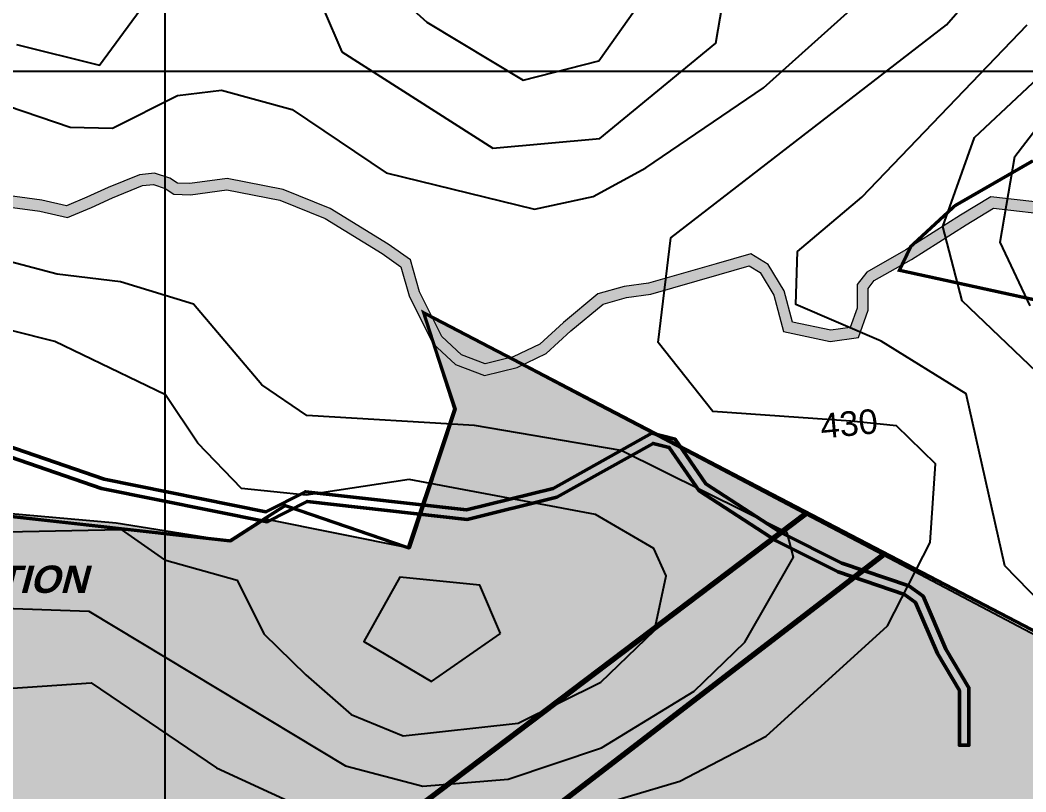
# Model space of a CAD drawing. Header units: metres. Extents: x 218545 to 227455, y 1543467 to 1556082.
# Drawn here: x 222868 to 223786, y 1550042 to 1550747 of the extents above; entities that cross this region are included whole.
import ezdxf

# ---------------------------------------------------------------- set-up
doc = ezdxf.new("R2010")
doc.units = ezdxf.units.M
doc.header["$MEASUREMENT"] = 0
for name, color, linetype in [('10 M CONTOUR', 20, 'Continuous'), ('2 M CONTOUR', 33, 'Continuous'), ('AREA FOR SURVEY', 6, 'Continuous'), ('CONTEXT', 200, 'Continuous'), ('EXCAVATED CANAL', 160, 'Continuous'), ('GRID', 250, 'Continuous'), ('PRIVATE SOLAR PROJECT', 254, 'Continuous'), ('SATGE-2', 160, 'Continuous'), ('STAGE-I', 160, 'Continuous'), ('VILLAGE BOUNDARY', 6, 'Continuous')]:
    doc.layers.add(name, color=color, linetype=linetype)
doc.layers.add('BO', color=7, linetype='Continuous', lineweight=30)
doc.layers.add('STREAM', color=140, linetype='Continuous', lineweight=0)
doc.styles.add('ARIAL', font='arialbd.ttf')
doc.styles.get("Standard").update_dxf_attribs({"font": 'arial.ttf'})

msp = doc.modelspace()

# ---------------------------------------------------------------- hatches: boundary and pattern name
at = {"layer": 'PRIVATE SOLAR PROJECT'}
h = msp.add_hatch(color=256, dxfattribs=at)
h.dxf.hatch_style = 1
h.paths.add_polyline_path([(221685.481, 1549388.82268), (221644.15106, 1549482.67331), (221641.65515, 1549491.60232), (221654.6173, 1549530.46755), (221671.185, 1549582.4194), (221708.01265, 1549702.1578), (221728.17063, 1549769.783), (221758.44986, 1549779.19259), (221812.08382, 1549768.63508), (221826.02782, 1549719.41433), (221871.29294, 1549700.46917), (221870.21035, 1549675.41655), (221901.51838, 1549669.67551), (221995.52681, 1549682.3187), (222000.07546, 1549698.35588), (222014.50375, 1549698.42155), (222018.44235, 1549757.3572), (222153.79184, 1549845.38908), (222180.25239, 1549746.89656), (222187.04086, 1549719.93638), (222260.78601, 1549735.91041), (222292.88339, 1549666.43004), (222486.89718, 1549708.90679), (222506.54996, 1549767.63616), (222464.57264, 1549818.83824), (222388.75507, 1549839.81038), (222315.94184, 1549884.63607), (222304.03265, 1549898.1189), (222333.77189, 1549932.05908), (222369.05424, 1549948.41475), (222427.8599, 1549941.81716), (222454.1314, 1550020.23721), (222468.4323, 1550062.92517), (222453.6664, 1550075.03679), (222467.74216, 1550114.49257), (222500.05277, 1550205.17212), (222681.09133, 1550292.05097), (222716.15947, 1550308.87987), (222955.67972, 1550287.74448), (223060.42165, 1550270.9721), (223091.8793, 1550291.36166), (223223.4442, 1550264.94268), (223265.59506, 1550391.62131), (223236.20481, 1550479.29887), (223383.91252, 1550401.47459), (223603.76328, 1550285.63956), (223834.68029, 1550163.97394), (224303.3039, 1549918.58651), (224213.49275, 1549732.72021), (224130.8094, 1549552.22027), (223921.79403, 1549097.39682), (223808.28163, 1549193.99696), (223774.07527, 1549222.45659), (223680.73479, 1549258.34514), (223518.28096, 1549306.70694), (223445.90539, 1549141.53804), (223379.12214, 1548997.03046), (223377.02695, 1548992.49682), (223377.59509, 1548934.38494), (223298.04955, 1548951.81945), (223273.19229, 1548959.28927), (223259.86031, 1548963.29564), (223201.61763, 1548879.0816), (223221.00225, 1548779.36347), (223186.08339, 1548805.60043), (223083.12483, 1548840.14265), (222994.55636, 1548823.45295), (222681.74036, 1548960.24461), (222518.69072, 1549027.77013), (222233.97352, 1549152.62846), (221882.2595, 1549305.46761)])
at = {"layer": 'STREAM'}
h = msp.add_hatch(color=256, dxfattribs=at)
h.dxf.hatch_style = 1
h.paths.add_polyline_path([(224384.68698, 1550461.62255), (224406.03357, 1550461.62255), (224421.11349, 1550452.87453), (224439.61601, 1550431.74819), (224460.92447, 1550429.0871), (224486.00876, 1550440.54364), (224511.8296, 1550452.94868), (224551.69803, 1550487.86533), (224583.07217, 1550515.63682), (224626.75943, 1550556.82724), (224602.74183, 1550566.90749), (224582.89593, 1550552.5844), (224567.86434, 1550541.61811), (224550.96519, 1550522.32306), (224522.6816, 1550490.02952), (224501.81033, 1550466.19919), (224480.64776, 1550449.25173), (224459.3263, 1550439.51375), (224444.70583, 1550441.33962), (224427.64871, 1550460.81558), (224408.76403, 1550471.77078), (224383.17822, 1550471.77078), (224355.15562, 1550463.25009), (224339.92606, 1550449.25173), (224323.47803, 1550433.42757), (224304.59335, 1550410.29988), (224288.63969, 1550398.63632), (224274.68193, 1550383.27364), (224258.10489, 1550372.10413), (224241.14232, 1550372.48923), (224226.10734, 1550386.74006), (224206.83181, 1550402.14631), (224178.22235, 1550421.14122), (224144.08912, 1550430.44166), (224120.42868, 1550439.74209), (224102.58647, 1550462.60569), (224088.62284, 1550475.39384), (224076.20024, 1550507.12661), (224043.63898, 1550524.64333), (224014.20881, 1550520.26416), (223983.5261, 1550525.26896), (223960.98383, 1550539.03208), (223930.92739, 1550541.53448), (223909.6374, 1550548.4161), (223885.84272, 1550559.05126), (223857.66482, 1550560.92809), (223837.62711, 1550575.94241), (223815.08484, 1550578.4448), (223753.53876, 1550585.48645), (223725.81804, 1550568.49172), (223676.04684, 1550537.01997), (223640.42331, 1550516.75725), (223631.54903, 1550505.35798), (223631.54903, 1550483.82596), (223625.21026, 1550466.09371), (223607.46158, 1550463.56054), (223572.59829, 1550471.16005), (223564.99177, 1550499.65831), (223550.41253, 1550523.7235), (223534.56555, 1550533.22292), (223502.87157, 1550524.35682), (223441.38532, 1550506.62456), (223419.19956, 1550503.45807), (223395.06607, 1550496.74706), (223363.81549, 1550470.6228), (223342.1314, 1550450.87025), (223317.89632, 1550439.40106), (223292.38569, 1550433.0293), (223270.7016, 1550441.3126), (223252.84418, 1550457.87921), (223232.43565, 1550498.6586), (223224.22822, 1550527.75326), (223203.82437, 1550542.02279), (223150.77433, 1550574.63883), (223107.92628, 1550591.96611), (223056.91659, 1550602.15861), (223022.87973, 1550597.42998), (223011.49115, 1550597.93566), (223004.658, 1550602.23407), (222990.73859, 1550607.03816), (222977.0745, 1550605.51929), (222948.30116, 1550593.81709), (222928.94916, 1550584.9132), (222910.36103, 1550577.02687), (222887.75035, 1550582.17083), (222849.95666, 1550587.35528), (222821.18176, 1550600.90809), (222804.32793, 1550616.92502), (222783.36337, 1550626.3709), (222763.68333, 1550644.47613), (222777.69939, 1550617.79212), (222798.58696, 1550608.38094), (222815.37711, 1550592.42453), (222847.03815, 1550577.51236), (222885.93167, 1550572.17703), (222911.30657, 1550566.40422), (222933.05276, 1550575.6304), (222952.3357, 1550584.50251), (222979.59422, 1550595.58864), (222989.5882, 1550596.69954), (223000.24306, 1550593.02217), (223008.35954, 1550587.91647), (223023.35684, 1550587.25056), (223056.6121, 1550591.87061), (223105.00429, 1550582.20112), (223146.18259, 1550565.54908), (223198.25395, 1550533.53475), (223215.4444, 1550521.51251), (223222.92983, 1550494.97729), (223244.59279, 1550451.69136), (223265.24212, 1550432.53465), (223291.74705, 1550422.40979), (223321.32972, 1550429.79862), (223347.84379, 1550442.34634), (223370.48989, 1550462.97521), (223399.89474, 1550487.55651), (223421.28466, 1550493.50459), (223443.51859, 1550496.67796), (223505.64462, 1550514.59472), (223533.09367, 1550522.27334), (223543.03666, 1550516.31305), (223555.56074, 1550495.64021), (223564.38947, 1550462.56287), (223607.08604, 1550453.25586), (223632.70535, 1550456.91236), (223641.69727, 1550482.06663), (223641.69727, 1550501.87351), (223647.19284, 1550508.93273), (223681.27025, 1550528.31602), (223731.18221, 1550559.87676), (223755.86063, 1550575.00636), (223813.94822, 1550568.36041), (223833.75667, 1550566.16149), (223853.98774, 1550551.00228), (223883.35805, 1550549.04603), (223905.99573, 1550538.928), (223928.91943, 1550531.5183), (223957.74681, 1550529.11823), (223979.9326, 1550515.57275), (224014.13704, 1550509.99351), (224041.79912, 1550514.10959), (224068.10932, 1550499.9557), (224080.03165, 1550469.50085), (224095.10746, 1550455.69414), (224114.13467, 1550431.31204), (224140.8895, 1550420.79526), (224173.97389, 1550411.78061), (224200.84556, 1550393.93949), (224219.43686, 1550379.08011), (224237.00061, 1550362.43241), (224261.09999, 1550361.88528), (224281.36895, 1550375.54238), (224295.45924, 1550391.05093), (224311.63193, 1550402.87461), (224330.95314, 1550426.53693), (224346.87864, 1550441.85839), (224360.32049, 1550454.21355)])

# ---------------------------------------------------------------- linework, layer by layer
at = {"layer": '10 M CONTOUR'}
msp.add_polyline3d([(222856.77869, 1550136.78632, -1039.86579), (222932.94269, 1550142.10132, -1039.86579), (223047.07269, 1550064.28432, -1039.86579), (223170.78669, 1550007.62132, -1039.86579), (223281.27669, 1549996.20032, -1039.86579), (223469.75169, 1550052.13332, -1039.86579), (223548.57769, 1550093.36332, -1039.86579), (223659.44269, 1550193.91932, -1039.86579), (223698.23469, 1550269.90132, -1039.86579), (223703.05469, 1550341.87232, -1039.86579), (223667.57769, 1550376.28432, -1039.86579), (223625.78369, 1550380.66232, -1039.86579), (223499.85884, 1550389.61312, -1039.86579), (223450.12385, 1550452.37835, -1039.86579), (223461.51769, 1550548.06332, -1039.86579), (223713.16369, 1550742.19132, -1039.86579), (223758.56769, 1550794.61332, -1039.86579), (223777.62569, 1550843.20832, -1039.86579), (223775.40769, 1550893.07632, -1039.86579), (223726.09369, 1550974.34132, -1039.86579), (223632.72669, 1551010.20932, -1039.86579), (223609.22869, 1551037.31332, -1039.86579), (223611.51469, 1551105.65732, -1039.86579), (223649.00414, 1551147.37566, -1039.86579)], dxfattribs=at)
at = {"layer": '2 M CONTOUR', "elevation": -1033.86579}
msp.add_lwpolyline([(222854.83069, 1550808.65032), (222879.82769, 1550806.40032), (222930.02369, 1550827.50032), (222964.30569, 1550870.85632), (222965.35669, 1550910.23632), (222979.79158, 1550946.66314), (223003.57569, 1550974.26432), (223054.76722, 1550975.38102), (223099.94869, 1550959.28032), (223145.30869, 1550879.33032), (223183.60668, 1550824.35053), (223214.90269, 1550766.52532), (223239.10069, 1550744.65532), (223326.88469, 1550691.73032), (223395.83569, 1550709.40332), (223428.60869, 1550755.44532), (223446.96558, 1550853.8644), (223429.63585, 1550944.87693), (223412.87469, 1551020.03932), (223446.64369, 1551188.41132), (223496.43669, 1551325.06332)], dxfattribs=at)
at = {"layer": '2 M CONTOUR'}
for points in [[(222864.65969, 1550724.35532, -1035.86579), (222940.42269, 1550705.38732, -1035.86579), (223014.67569, 1550806.89532, -1035.86579), (223081.21169, 1550822.90632, -1035.86579), (223110.98369, 1550816.68832, -1035.86579), (223128.19069, 1550795.76232, -1035.86579), (223161.45669, 1550717.74332, -1035.86579), (223299.18869, 1550629.67532, -1035.86579), (223396.74169, 1550638.58132, -1035.86579), (223502.66969, 1550725.53632, -1035.86579), (223525.21349, 1550857.47093, -1035.86579), (223488.13769, 1550975.24432, -1035.86579), (223476.74269, 1551045.11232, -1035.86579), (223485.62969, 1551125.75032, -1035.86579), (223506.16369, 1551180.78432, -1035.86579), (223557.29169, 1551257.63132, -1035.86579), (223561.09479, 1551268.13802, -1035.86579)], [(222857.59822, 1550668.13953, -1037.86579), (222913.58505, 1550648.762, -1037.86579), (222952.40341, 1550647.84947, -1037.86579), (223011.77169, 1550677.78632, -1037.86579), (223051.72969, 1550682.68532, -1037.86579), (223116.19769, 1550665.00932, -1037.86579), (223201.86469, 1550607.15832, -1037.86579), (223337.33769, 1550574.12632, -1037.86579), (223390.83469, 1550585.78132, -1037.86579), (223438.79469, 1550611.78532, -1037.86579), (223546.24569, 1550684.72532, -1037.86579), (223631.28469, 1550761.23932, -1037.86579), (223692.42292, 1550808.57781, -1037.86579), (223723.95369, 1550865.37732, -1037.86579), (223719.06369, 1550894.85332, -1037.86579), (223699.88069, 1550913.11632, -1037.86579), (223615.47169, 1550941.46032, -1037.86579), (223536.60769, 1551012.84632, -1037.86579), (223533.00169, 1551037.48632, -1037.86579), (223552.69769, 1551136.31432, -1037.86579), (223606.6951, 1551205.4962, -1037.86579)], [(223878.39269, 1550133.42532, -1041.86579), (223766.46369, 1550248.79832, -1041.86579), (223731.0727, 1550405.58236, -1041.86579), (223653.4989, 1550453.81832, -1041.86579), (223575.72247, 1550487.24599, -1041.86579), (223577.22947, 1550535.44169, -1041.86579), (223635.92869, 1550585.01632, -1041.86579), (223786.66169, 1550742.30432, -1041.86579)], [(223802.19169, 1550418.94932, -1043.86579), (223727.41969, 1550490.36732, -1043.86579), (223709.88769, 1550558.38232, -1043.86579), (223738.53069, 1550639.62932, -1043.86579), (223825.62669, 1550721.12332, -1043.86579)], [(223789.49269, 1550485.95932, -1045.86579), (223762.06069, 1550544.09732, -1045.86579), (223775.54969, 1550622.21032, -1045.86579), (223798.43069, 1550652.11932, -1045.86579)], [(222853.47269, 1550210.01532, -1037.86579), (222930.82069, 1550207.30732, -1037.86579), (223164.77869, 1550066.13132, -1037.86579), (223235.48169, 1550047.66732, -1037.86579), (223313.16069, 1550054.15932, -1037.86579), (223398.48369, 1550082.57432, -1037.86579), (223482.85769, 1550134.26832, -1037.86579), (223529.07969, 1550179.03532, -1037.86579), (223573.50769, 1550256.60732, -1037.86579), (223567.87869, 1550278.77332, -1037.86579), (223416.30169, 1550353.79232, -1037.86579), (223282.40769, 1550376.66332, -1037.86579), (223129.52669, 1550385.75632, -1037.86579), (223088.64369, 1550413.94032, -1037.86579), (223026.20169, 1550487.28232, -1037.86579), (222959.77569, 1550507.86532, -1037.86579), (222901.75354, 1550514.79056, -1037.86579), (222728.72555, 1550560.52079, -1037.86579)], [(222855.36969, 1550279.58532, -1035.86579), (222960.17269, 1550281.77132, -1035.86579), (222999.75269, 1550254.05332, -1035.86579), (223065.95369, 1550235.48232, -1035.86579), (223090.25969, 1550186.71032, -1035.86579), (223128.54569, 1550149.19832, -1035.86579), (223170.11569, 1550113.03732, -1035.86579), (223217.50669, 1550093.56132, -1035.86579), (223322.43169, 1550105.26732, -1035.86579), (223397.69469, 1550142.47932, -1035.86579), (223446.88669, 1550189.66532, -1035.86579), (223457.52369, 1550239.53432, -1035.86579), (223446.16569, 1550264.37332, -1035.86579), (223393.06369, 1550295.39532, -1035.86579), (223222.91369, 1550327.57832, -1035.86579), (223128.86003, 1550313.06371, -1035.86579), (223070.08242, 1550319.13856, -1035.86579), (223030.22469, 1550360.76132, -1035.86579), (223000.81969, 1550404.85332, -1035.86579), (222899.85169, 1550453.22132, -1035.86579), (222859.86569, 1550463.29032, -1035.86579)], [(223306.19069, 1550186.98132, -1033.86579), (223287.54269, 1550231.03732, -1033.86579), (223214.30713, 1550238.41793, -1033.86579), (223181.57297, 1550179.76907, -1033.86579), (223243.47969, 1550143.26232, -1033.86579), (223306.19069, 1550186.98132, -1033.86579)]]:
    msp.add_polyline3d(points, dxfattribs=at)
at = {"layer": 'BO', "ltscale": 100, "const_width": 3, "elevation": -1469.86579}
for points in [[(223791.85933, 1550618.16602), (223720.9683, 1550577.35269), (223680.5731, 1550540.08268), (223670.16436, 1550518.3497), (223880.88539, 1550472.35116)], [(224019.83732, 1550071.07956), (223236.20857, 1550479.56984), (223264.46419, 1550391.82322), (223222.05572, 1550265.19284), (223109.8189, 1550303.67762), (223059.46581, 1550271.46045), (222714.82866, 1550309.92772), (222498.55827, 1550206.58353), (222474.60376, 1550139.74655)]]:
    msp.add_lwpolyline(points, dxfattribs=at)
at = {"layer": 'EXCAVATED CANAL', "linetype": 'Continuous', "lineweight": 50, "elevation": -316.67197}
msp.add_lwpolyline([(222729.04268, 1550402.11207), (222944.63969, 1550327.63632), (223092.26841, 1550297.98091), (223128.30815, 1550316.31984), (223275.1574, 1550299.82438), (223354.34473, 1550319.35954), (223444.22304, 1550369.69816), (223465.49228, 1550364.28157), (223493.59721, 1550323.51295), (223562.1281, 1550279.11552), (223617.59269, 1550251.09933), (223678.82635, 1550230.30884), (223691.76129, 1550221.03801), (223712.56978, 1550172.71703), (223733.59417, 1550137.40466), (223733.59417, 1550084.95525), (223724.92365, 1550084.95525), (223724.92365, 1550135.01893), (223704.83014, 1550168.76778), (223684.75111, 1550215.39484), (223674.82079, 1550222.51218), (223614.22772, 1550243.08517), (223557.80393, 1550271.58587), (223487.43666, 1550317.17299), (223460.20003, 1550356.68206), (223445.43881, 1550360.44127), (223357.5592, 1550311.22207), (223275.72954, 1550291.03505), (223129.92355, 1550307.41332), (223093.51505, 1550288.88675), (222942.36012, 1550319.2505), (222725.42853, 1550394.18726)], dxfattribs=at)
at = {"layer": 'GRID', "linetype": 'Continuous'}
for p, q in [((223000.13969, 1555700.13632, -1469.86579), (223000.13969, 1546700.13632, -1469.86579)), ((219000.13969, 1550700.13632, -1469.86579), (227000.13969, 1550700.13632, -1469.86579))]:
    msp.add_line(p, q, dxfattribs=at)
at = {"layer": 'PRIVATE SOLAR PROJECT', "elevation": 15.81088}
msp.add_lwpolyline([(223834.68029, 1550163.97394), (223655.2068, 1550258.53498), (223584.30432, 1550295.8921), (223444.22304, 1550369.69816), (223383.91252, 1550401.47459), (223236.20481, 1550479.29887), (223265.59506, 1550391.62131), (223223.4442, 1550264.94268), (223091.8793, 1550291.36166), (223060.42165, 1550270.9721), (222955.67972, 1550287.74448), (222716.15947, 1550308.87987)], dxfattribs=at)
msp.add_lwpolyline([(223834.68029, 1550163.97394), (223655.2068, 1550258.53498), (223584.30432, 1550295.8921), (223444.22304, 1550369.69816), (223383.91252, 1550401.47459), (223236.20481, 1550479.29887), (223265.59506, 1550391.62131), (223223.4442, 1550264.94268), (223091.8793, 1550291.36166), (223060.42165, 1550270.9721), (222955.67972, 1550287.74448), (222716.15947, 1550308.87987)], dxfattribs=at)
at = {"layer": 'SATGE-2', "color": 1, "const_width": 2, "elevation": -1469.86579}
msp.add_lwpolyline([(223791.85933, 1550618.16602), (223720.9683, 1550577.35269), (223680.5731, 1550540.08268), (223670.16436, 1550518.3497), (223880.88539, 1550472.35116)], dxfattribs=at)
at = {"layer": 'STAGE-I', "color": 1, "lineweight": 40, "elevation": -1469.86579}
for points in [[(223791.85933, 1550618.16602), (223720.9683, 1550577.35269), (223680.5731, 1550540.08268), (223670.16436, 1550518.3497), (223880.88539, 1550472.35116)], [(224019.83732, 1550071.07956), (223236.20857, 1550479.56984), (223264.46419, 1550391.82322), (223222.05572, 1550265.19284), (223109.8189, 1550303.67762), (223059.46581, 1550271.46045), (222714.82866, 1550309.92772), (222498.55827, 1550206.58353), (222474.60376, 1550139.74655)]]:
    msp.add_lwpolyline(points, dxfattribs=at)
at = {"layer": 'STREAM'}
for points, elevation in [([(223815.08484, 1550578.4448), (223753.53876, 1550585.48645), (223725.81804, 1550568.49172), (223676.04684, 1550537.01997), (223640.42331, 1550516.75725), (223631.54903, 1550505.35798), (223631.54903, 1550483.82596), (223625.21026, 1550466.09371), (223607.46158, 1550463.56054), (223572.59829, 1550471.16005), (223564.99177, 1550499.65831), (223550.41253, 1550523.7235), (223534.56555, 1550533.22292), (223502.87157, 1550524.35682), (223441.38532, 1550506.62456), (223419.19956, 1550503.45807), (223395.06607, 1550496.74706), (223363.81549, 1550470.6228), (223342.1314, 1550450.87025), (223317.89632, 1550439.40106), (223292.38569, 1550433.0293), (223270.7016, 1550441.3126), (223252.84418, 1550457.87921), (223232.43565, 1550498.6586), (223224.22822, 1550527.75326), (223203.82437, 1550542.02279), (223150.77433, 1550574.63883), (223107.92628, 1550591.96611), (223056.91659, 1550602.15861), (223022.87973, 1550597.42998), (223011.49115, 1550597.93566), (223004.658, 1550602.23407), (222990.73859, 1550607.03816), (222977.0745, 1550605.51929), (222948.30116, 1550593.81709), (222928.94916, 1550584.9132), (222910.36103, 1550577.02687), (222887.75035, 1550582.17083), (222849.95666, 1550587.35528)], -42.43381), ([(223815.08484, 1550578.4448), (223753.53876, 1550585.48645), (223725.81804, 1550568.49172), (223676.04684, 1550537.01997), (223640.42331, 1550516.75725), (223631.54903, 1550505.35798), (223631.54903, 1550483.82596), (223625.21026, 1550466.09371), (223607.46158, 1550463.56054), (223572.59829, 1550471.16005), (223564.99177, 1550499.65831), (223550.41253, 1550523.7235), (223534.56555, 1550533.22292), (223502.87157, 1550524.35682), (223441.38532, 1550506.62456), (223419.19956, 1550503.45807), (223395.06607, 1550496.74706), (223363.81549, 1550470.6228), (223342.1314, 1550450.87025), (223317.89632, 1550439.40106), (223292.38569, 1550433.0293), (223270.7016, 1550441.3126), (223252.84418, 1550457.87921), (223232.43565, 1550498.6586), (223224.22822, 1550527.75326), (223203.82437, 1550542.02279), (223150.77433, 1550574.63883), (223107.92628, 1550591.96611), (223056.91659, 1550602.15861), (223022.87973, 1550597.42998), (223011.49115, 1550597.93566), (223004.658, 1550602.23407), (222990.73859, 1550607.03816), (222977.0745, 1550605.51929), (222948.30116, 1550593.81709), (222928.94916, 1550584.9132), (222910.36103, 1550577.02687), (222887.75035, 1550582.17083), (222849.95666, 1550587.35528)], -1469.86579), ([(222847.03815, 1550577.51236), (222885.93167, 1550572.17703), (222911.30657, 1550566.40422), (222933.05276, 1550575.6304), (222952.3357, 1550584.50251), (222979.59422, 1550595.58864), (222989.5882, 1550596.69954), (223000.24306, 1550593.02217), (223008.35954, 1550587.91647), (223023.35684, 1550587.25056), (223056.6121, 1550591.87061), (223105.00429, 1550582.20112), (223146.18259, 1550565.54908), (223198.25395, 1550533.53475), (223215.4444, 1550521.51251), (223222.92983, 1550494.97729), (223244.59279, 1550451.69136), (223265.24212, 1550432.53465), (223291.74705, 1550422.40979), (223321.32972, 1550429.79862), (223347.84379, 1550442.34634), (223370.48989, 1550462.97521), (223399.89474, 1550487.55651), (223421.28466, 1550493.50459), (223443.51859, 1550496.67796), (223505.64462, 1550514.59472), (223533.09367, 1550522.27334), (223543.03666, 1550516.31305), (223555.56074, 1550495.64021), (223564.38947, 1550462.56287), (223607.08604, 1550453.25586), (223632.70535, 1550456.91236), (223641.69727, 1550482.06663), (223641.69727, 1550501.87351), (223647.19284, 1550508.93273), (223681.27025, 1550528.31602), (223731.18221, 1550559.87676), (223755.86063, 1550575.00636), (223813.94822, 1550568.36041)], -42.43381), ([(222847.03815, 1550577.51236), (222885.93167, 1550572.17703), (222911.30657, 1550566.40422), (222933.05276, 1550575.6304), (222952.3357, 1550584.50251), (222979.59422, 1550595.58864), (222989.5882, 1550596.69954), (223000.24306, 1550593.02217), (223008.35954, 1550587.91647), (223023.35684, 1550587.25056), (223056.6121, 1550591.87061), (223105.00429, 1550582.20112), (223146.18259, 1550565.54908), (223198.25395, 1550533.53475), (223215.4444, 1550521.51251), (223222.92983, 1550494.97729), (223244.59279, 1550451.69136), (223265.24212, 1550432.53465), (223291.74705, 1550422.40979), (223321.32972, 1550429.79862), (223347.84379, 1550442.34634), (223370.48989, 1550462.97521), (223399.89474, 1550487.55651), (223421.28466, 1550493.50459), (223443.51859, 1550496.67796), (223505.64462, 1550514.59472), (223533.09367, 1550522.27334), (223543.03666, 1550516.31305), (223555.56074, 1550495.64021), (223564.38947, 1550462.56287), (223607.08604, 1550453.25586), (223632.70535, 1550456.91236), (223641.69727, 1550482.06663), (223641.69727, 1550501.87351), (223647.19284, 1550508.93273), (223681.27025, 1550528.31602), (223731.18221, 1550559.87676), (223755.86063, 1550575.00636), (223813.94822, 1550568.36041)], -1469.86579)]:
    msp.add_lwpolyline(points, dxfattribs=dict(at, elevation=elevation))
at = {"layer": 'STREAM', "extrusion": (0.009448, 0.010215, 0.999903), "const_width": 4.97024, "elevation": 17938.31647}
for points in [[(221634.10707, 1549380.27102), (222240.38552, 1549384.6309), (222719.78066, 1549547.02537), (223574.42544, 1550193.53224)], [(222577.01053, 1548897.0285), (222813.7143, 1549516.66932), (223645.32749, 1550156.17317)]]:
    msp.add_lwpolyline(points, dxfattribs=at)
at = {"layer": 'VILLAGE BOUNDARY', "extrusion": (0.009448, 0.010215, 0.999903), "elevation": 17938.31647}
msp.add_lwpolyline([(223597.56354, 1553322.43942), (223609.02457, 1552910.00505), (223675.1498, 1552358.61453), (223646.47397, 1552180.96409), (223623.22439, 1552041.16071), (223598.31607, 1551840.20734), (223563.95209, 1551551.91416), (223550.43839, 1551431.54133), (223521.83817, 1551206.31871), (223681.96925, 1550986.31346), (223724.34219, 1550927.55755), (223786.37889, 1550843.04487), (224078.13346, 1550702.08254), (224360.20277, 1550561.99563), (224448.38552, 1550525.89358), (224508.36023, 1550500.05958), (224852.71552, 1550355.52573), (224783.63501, 1550165.161), (224808.82881, 1550024.68509), (224867.18215, 1549982.51034), (224926.68351, 1549973.76392), (224994.24565, 1549954.74247), (225078.63344, 1549986.12143), (225106.4409, 1549928.39776), (225344.78877, 1549922.84843), (225507.44283, 1550058.06124), (225794.38931, 1550062.23138), (225986.08976, 1550068.30892), (226148.97936, 1550072.93468), (226455.23444, 1550017.92131), (226210.0883, 1549528.66686), (226181.24477, 1549343.70468), (226230.35832, 1549292.84895), (226267.60754, 1549296.43499), (226252.00345, 1549120.11588), (226233.9141, 1548937.87217), (226231.96733, 1548886.33721), (226226.2685, 1548799.18276), (226135.07989, 1548766.97224), (225946.70216, 1548659.84923)], dxfattribs=at)

# ---------------------------------------------------------------- texts
at = {"layer": 'AREA FOR SURVEY', "style": 'ARIAL', "oblique": 15}
msp.add_text('TENTATIVE LOCATION', height=25, dxfattribs=at).set_placement((222543.30579, 1550223.98728))
at = {"layer": 'CONTEXT', "linetype": 'Continuous'}
msp.add_text('430', height=22.5, rotation=5.49515385, dxfattribs=at).set_placement((223599.16161, 1550364.78962, -1039.86579))

doc.saveas('drawing.dxf')
